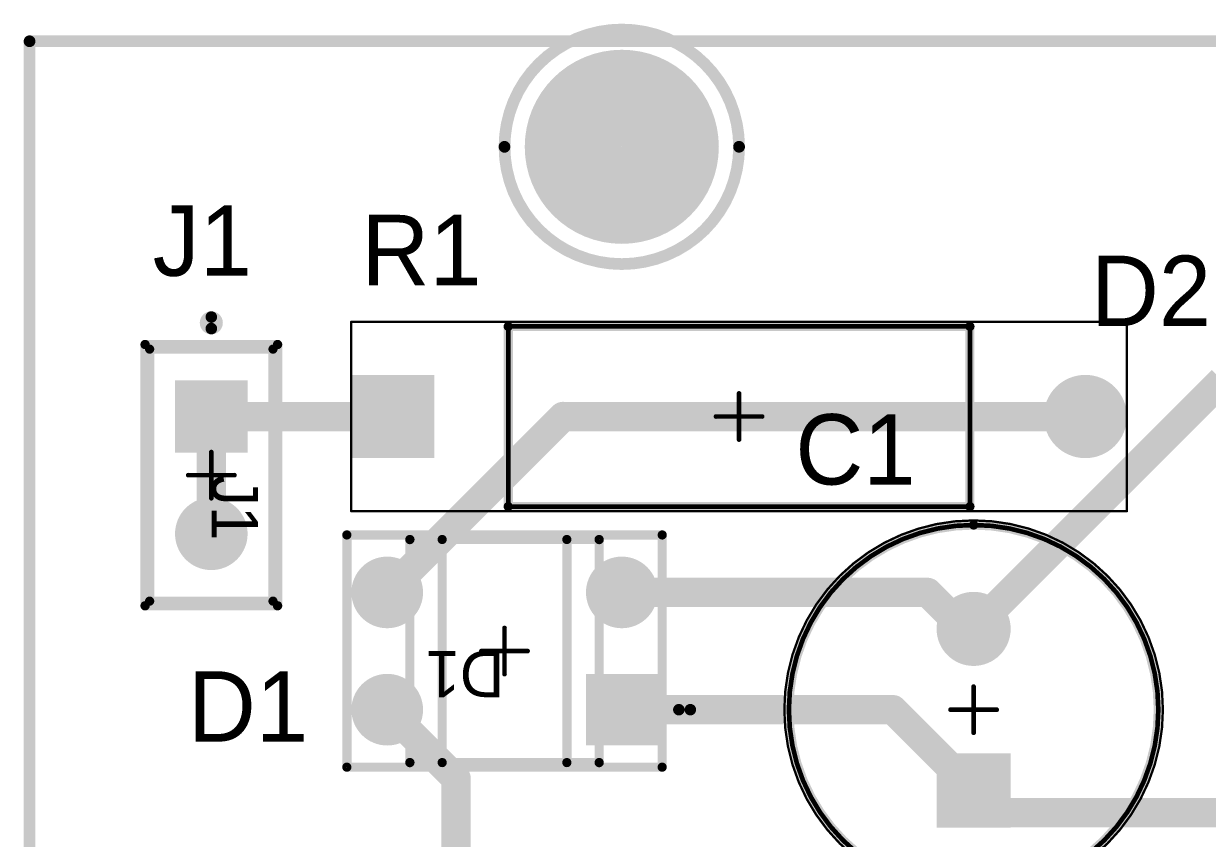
# Model space of a CAD drawing. Header units: millimetres. Extents: x 1.79 to 6.42, y 2.45 to 4.75.
# Drawn here: x 1.79 to 2.799, y 4.04 to 4.735 of the extents above; entities that cross this region are included whole.
import ezdxf

# ---------------------------------------------------------------- set-up
doc = ezdxf.new("R2010")
doc.units = ezdxf.units.MM
doc.header["$MEASUREMENT"] = 0
for name, color, linetype in [('BottomLayer', 5, 'Continuous'), ('BottomSolder', 6, 'Continuous'), ('Mechanical13', 56, 'Continuous'), ('Mechanical15', 56, 'Continuous'), ('Mechanical16', 56, 'Continuous'), ('Mechanical2', 216, 'Continuous'), ('Mechanical3', 76, 'Continuous'), ('Mechanical5', 56, 'Continuous'), ('MultiLayer', 9, 'Continuous'), ('PadHoleLayer', 156, 'Continuous'), ('TopLayer', 1, 'Continuous'), ('TopOverlay', 2, 'Continuous'), ('TopSolder', 216, 'Continuous')]:
    doc.layers.add(name, color=color, linetype=linetype)

# ---------------------------------------------------------------- blocks, each defined once
blk = doc.blocks.new('VISH_A1_2_V2_29')
at = {"layer": 'BottomLayer', "const_width": 0.0315}
blk.add_lwpolyline([(0.2795, 0, 1), (0.311, 0, 1)], format="xyb", close=True, dxfattribs=at)
at = {"layer": 'BottomLayer'}
blk.add_solid([(-0.3268, -0.0315), (-0.2638, -0.0315), (-0.3268, 0.0315), (-0.2638, 0.0315)], dxfattribs=at)
at = {"layer": 'BottomSolder', "const_width": 0.0355}
blk.add_lwpolyline([(0.2775, 0, 1), (0.313, 0, 1)], format="xyb", close=True, dxfattribs=at)
at = {"layer": 'BottomSolder'}
blk.add_solid([(-0.3308, -0.0355), (-0.2598, -0.0355), (-0.3308, 0.0355), (-0.2598, 0.0355)], dxfattribs=at)
at = {"layer": 'Mechanical13', "const_width": 0.00394}
for points in [[(-0.1968, -0.0768), (-0.1968, 0.0768)], [(-0.1968, 0.0768), (0.1968, 0.0768)], [(0.1967, 0.0768), (0.1968, 0.0766)], [(0.1968, -0.0768), (0.1968, 0.0766)], [(-0.1968, -0.0768), (0.1968, -0.0768)]]:
    blk.add_lwpolyline(points, dxfattribs=at)
at = {"layer": 'Mechanical13', "const_width": 0.00197}
for points in [[(-0.1978, 0.0768, 1), (-0.1959, 0.0768, 1)], [(-0.1978, 0.0768, 1), (-0.1959, 0.0768, 1)], [(0.1957, 0.0768, 1), (0.1977, 0.0768, 1)], [(0.1959, 0.0768, 1), (0.1978, 0.0768, 1)], [(0.1959, 0.0766, 1), (0.1978, 0.0766, 1)], [(0.1959, 0.0766, 1), (0.1978, 0.0766, 1)], [(-0.1978, -0.0768, 1), (-0.1959, -0.0768, 1)], [(-0.1978, -0.0768, 1), (-0.1959, -0.0768, 1)], [(0.1959, -0.0768, 1), (0.1978, -0.0768, 1)], [(0.1959, -0.0768, 1), (0.1978, -0.0768, 1)]]:
    blk.add_lwpolyline(points, format="xyb", close=True, dxfattribs=at)
at = {"layer": 'Mechanical15'}
for points, const_width in [([(-0.3307, -0.0807), (-0.3307, 0.0807)], 0.00197), ([(-0.3307, 0.0807), (0.3307, 0.0807)], 0.00197), ([(0.3307, -0.0807), (0.3307, 0.0807)], 0.00197), ([(0, -0.0197), (0, 0.0197)], 0.00394), ([(-0.0197, 0), (0.0197, 0)], 0.00394), ([(-0.3307, -0.0807), (0.3307, -0.0807)], 0.00197)]:
    blk.add_lwpolyline(points, dxfattribs=dict(at, const_width=const_width))
for points, const_width in [([(-0.3312, 0.0807, 1), (-0.3302, 0.0807, 1)], 0.000984), ([(-0.3312, 0.0807, 1), (-0.3302, 0.0807, 1)], 0.000984), ([(0.3302, 0.0807, 1), (0.3312, 0.0807, 1)], 0.000984), ([(0.3302, 0.0807, 1), (0.3312, 0.0807, 1)], 0.000984), ([(-0.001, 0.0197, 1), (0.001, 0.0197, 1)], 0.00197), ([(-0.0207, 0, 1), (-0.0187, 0, 1)], 0.00197), ([(0.0187, 0, 1), (0.0207, 0, 1)], 0.00197), ([(-0.001, -0.0197, 1), (0.001, -0.0197, 1)], 0.00197), ([(-0.3312, -0.0807, 1), (-0.3302, -0.0807, 1)], 0.000984), ([(-0.3312, -0.0807, 1), (-0.3302, -0.0807, 1)], 0.000984), ([(0.3302, -0.0807, 1), (0.3312, -0.0807, 1)], 0.000984), ([(0.3302, -0.0807, 1), (0.3312, -0.0807, 1)], 0.000984)]:
    blk.add_lwpolyline(points, format="xyb", close=True, dxfattribs=dict(at, const_width=const_width))
at = {"layer": 'MultiLayer', "const_width": 0.0315}
blk.add_lwpolyline([(0.2795, 0, 1), (0.311, 0, 1)], format="xyb", close=True, dxfattribs=at)
at = {"layer": 'MultiLayer'}
blk.add_solid([(-0.3268, -0.0315), (-0.2638, -0.0315), (-0.3268, 0.0315), (-0.2638, 0.0315)], dxfattribs=at)
at = {"layer": 'PadHoleLayer', "const_width": 0.0217}
for points in [[(-0.3061, 0, 1), (-0.2844, 0, 1)], [(0.2844, 0, 1), (0.3061, 0, 1)]]:
    blk.add_lwpolyline(points, format="xyb", close=True, dxfattribs=at)
at = {"layer": 'TopLayer', "const_width": 0.0315}
blk.add_lwpolyline([(0.2795, 0, 1), (0.311, 0, 1)], format="xyb", close=True, dxfattribs=at)
at = {"layer": 'TopLayer'}
blk.add_solid([(-0.3268, -0.0315), (-0.2638, -0.0315), (-0.3268, 0.0315), (-0.2638, 0.0315)], dxfattribs=at)
at = {"layer": 'TopOverlay', "const_width": 0.00787}
for points in [[(-0.1968, 0.0768), (0.1968, 0.0768)], [(-0.1968, -0.0768), (-0.1968, 0.0768)], [(0.1968, -0.0768), (0.1968, 0.0768)], [(-0.1968, -0.0768), (0.1968, -0.0768)]]:
    blk.add_lwpolyline(points, dxfattribs=at)
at = {"layer": 'TopOverlay', "const_width": 0.00394}
for points in [[(-0.1988, 0.0768, 1), (-0.1949, 0.0768, 1)], [(-0.1988, 0.0768, 1), (-0.1949, 0.0768, 1)], [(0.1949, 0.0768, 1), (0.1988, 0.0768, 1)], [(0.1949, 0.0768, 1), (0.1988, 0.0768, 1)], [(-0.1988, -0.0768, 1), (-0.1949, -0.0768, 1)], [(-0.1988, -0.0768, 1), (-0.1949, -0.0768, 1)], [(0.1949, -0.0768, 1), (0.1988, -0.0768, 1)], [(0.1949, -0.0768, 1), (0.1988, -0.0768, 1)]]:
    blk.add_lwpolyline(points, format="xyb", close=True, dxfattribs=at)
at = {"layer": 'TopSolder', "const_width": 0.0355}
blk.add_lwpolyline([(0.2775, 0, 1), (0.313, 0, 1)], format="xyb", close=True, dxfattribs=at)
at = {"layer": 'TopSolder'}
blk.add_solid([(-0.3308, -0.0355), (-0.2598, -0.0355), (-0.3308, 0.0355), (-0.2598, 0.0355)], dxfattribs=at)
blk = doc.blocks.new('FP_TSW_102_07_G_S_MFG_39')
at = {"layer": 'BottomLayer', "const_width": 0.0309}
blk.add_lwpolyline([(0.0345, 0, 1), (0.0655, 0, 1)], format="xyb", close=True, dxfattribs=at)
at = {"layer": 'BottomLayer'}
blk.add_solid([(-0.0809, -0.0309), (-0.0191, -0.0309), (-0.0809, 0.0309), (-0.0191, 0.0309)], dxfattribs=at)
at = {"layer": 'BottomSolder', "const_width": 0.0309}
blk.add_lwpolyline([(0.0345, 0, 1), (0.0655, 0, 1)], format="xyb", close=True, dxfattribs=at)
at = {"layer": 'BottomSolder'}
blk.add_solid([(-0.0809, -0.0309), (-0.0191, -0.0309), (-0.0809, 0.0309), (-0.0191, 0.0309)], dxfattribs=at)
at = {"layer": 'Mechanical16', "const_width": 0.00394}
for points in [[(0, -0.0197), (0, 0.0197)], [(0.0197, 0), (-0.0197, 0)]]:
    blk.add_lwpolyline(points, dxfattribs=at)
at = {"layer": 'Mechanical16', "const_width": 0.00197}
for points in [[(-0.001, 0.0197, 1), (0.001, 0.0197, 1)], [(-0.0207, 0, 1), (-0.0187, 0, 1)], [(0.0187, 0, 1), (0.0207, 0, 1)], [(-0.001, -0.0197, 1), (0.001, -0.0197, 1)]]:
    blk.add_lwpolyline(points, format="xyb", close=True, dxfattribs=at)
at = {"layer": 'Mechanical2', "const_width": 0.00787}
for points in [[(0.1075, 0.0526), (-0.1075, 0.0526)], [(-0.1075, -0.0526), (-0.1075, 0.0526)], [(0.1075, -0.0526), (0.1075, 0.0526)], [(0.1075, -0.0526), (-0.1075, -0.0526)]]:
    blk.add_lwpolyline(points, dxfattribs=at)
at = {"layer": 'Mechanical2', "const_width": 0.00394}
for points in [[(-0.1094, 0.0526, 1), (-0.1055, 0.0526, 1)], [(-0.1094, 0.0526, 1), (-0.1055, 0.0526, 1)], [(0.1055, 0.0526, 1), (0.1094, 0.0526, 1)], [(0.1055, 0.0526, 1), (0.1094, 0.0526, 1)], [(-0.1094, -0.0526, 1), (-0.1055, -0.0526, 1)], [(-0.1094, -0.0526, 1), (-0.1055, -0.0526, 1)], [(0.1055, -0.0526, 1), (0.1094, -0.0526, 1)], [(0.1055, -0.0526, 1), (0.1094, -0.0526, 1)]]:
    blk.add_lwpolyline(points, format="xyb", close=True, dxfattribs=at)
at = {"layer": 'Mechanical3', "const_width": 0.00787}
for points in [[(0.1114, 0.0565), (-0.1114, 0.0565)], [(-0.1114, -0.0565), (-0.1114, 0.0565)], [(0.1114, -0.0565), (0.1114, 0.0565)], [(0.1114, -0.0565), (-0.1114, -0.0565)]]:
    blk.add_lwpolyline(points, dxfattribs=at)
at = {"layer": 'Mechanical3', "const_width": 0.00394}
for points in [[(-0.1134, 0.0565, 1), (-0.1094, 0.0565, 1)], [(-0.1134, 0.0565, 1), (-0.1094, 0.0565, 1)], [(0.1094, 0.0565, 1), (0.1134, 0.0565, 1)], [(0.1094, 0.0565, 1), (0.1134, 0.0565, 1)], [(-0.1134, -0.0565, 1), (-0.1094, -0.0565, 1)], [(-0.1134, -0.0565, 1), (-0.1094, -0.0565, 1)], [(0.1094, -0.0565, 1), (0.1134, -0.0565, 1)], [(0.1094, -0.0565, 1), (0.1134, -0.0565, 1)]]:
    blk.add_lwpolyline(points, format="xyb", close=True, dxfattribs=at)
at = {"layer": 'Mechanical5', "const_width": 0.00787}
for points in [[(0.1114, 0.0565), (-0.1114, 0.0565)], [(-0.1114, -0.0565), (-0.1114, 0.0565)], [(0.1114, -0.0565), (0.1114, 0.0565)], [(0.1114, -0.0565), (-0.1114, -0.0565)]]:
    blk.add_lwpolyline(points, dxfattribs=at)
at = {"layer": 'Mechanical5', "const_width": 0.00394}
for points in [[(-0.1134, 0.0565, 1), (-0.1094, 0.0565, 1)], [(-0.1134, 0.0565, 1), (-0.1094, 0.0565, 1)], [(0.1094, 0.0565, 1), (0.1134, 0.0565, 1)], [(0.1094, 0.0565, 1), (0.1134, 0.0565, 1)], [(-0.1134, -0.0565, 1), (-0.1094, -0.0565, 1)], [(-0.1134, -0.0565, 1), (-0.1094, -0.0565, 1)], [(0.1094, -0.0565, 1), (0.1134, -0.0565, 1)], [(0.1094, -0.0565, 1), (0.1134, -0.0565, 1)]]:
    blk.add_lwpolyline(points, format="xyb", close=True, dxfattribs=at)
at = {"layer": 'MultiLayer', "const_width": 0.0309}
blk.add_lwpolyline([(0.0345, 0, 1), (0.0655, 0, 1)], format="xyb", close=True, dxfattribs=at)
at = {"layer": 'MultiLayer'}
blk.add_solid([(-0.0809, -0.0309), (-0.0191, -0.0309), (-0.0809, 0.0309), (-0.0191, 0.0309)], dxfattribs=at)
at = {"layer": 'PadHoleLayer', "const_width": 0.0201}
for points in [[(-0.06, 0, 1), (-0.04, 0, 1)], [(0.04, 0, 1), (0.06, 0, 1)]]:
    blk.add_lwpolyline(points, format="xyb", close=True, dxfattribs=at)
at = {"layer": 'TopLayer', "const_width": 0.0309}
blk.add_lwpolyline([(0.0345, 0, 1), (0.0655, 0, 1)], format="xyb", close=True, dxfattribs=at)
at = {"layer": 'TopLayer'}
blk.add_solid([(-0.0809, -0.0309), (-0.0191, -0.0309), (-0.0809, 0.0309), (-0.0191, 0.0309)], dxfattribs=at)
at = {"layer": 'TopOverlay', "const_width": 0.00787}
for points in [[(0.1075, 0.0526), (-0.1075, 0.0526)], [(-0.1075, -0.0526), (-0.1075, 0.0526)], [(0.1075, -0.0526), (0.1075, 0.0526)], [(0.1075, -0.0526), (-0.1075, -0.0526)]]:
    blk.add_lwpolyline(points, dxfattribs=at)
at = {"layer": 'TopOverlay'}
for points, const_width in [([(-0.1094, 0.0526, 1), (-0.1055, 0.0526, 1)], 0.00394), ([(-0.1094, 0.0526, 1), (-0.1055, 0.0526, 1)], 0.00394), ([(0.1055, 0.0526, 1), (0.1094, 0.0526, 1)], 0.00394), ([(0.1055, 0.0526, 1), (0.1094, 0.0526, 1)], 0.00394), ([(-0.125, 0, 1), (-0.1348, 0, 1)], 0.00984), ([(-0.1373, 0, 1), (-0.1324, 0, 1)], 0.00492), ([(-0.1275, 0, 1), (-0.1225, 0, 1)], 0.00492), ([(-0.1094, -0.0526, 1), (-0.1055, -0.0526, 1)], 0.00394), ([(-0.1094, -0.0526, 1), (-0.1055, -0.0526, 1)], 0.00394), ([(0.1055, -0.0526, 1), (0.1094, -0.0526, 1)], 0.00394), ([(0.1055, -0.0526, 1), (0.1094, -0.0526, 1)], 0.00394)]:
    blk.add_lwpolyline(points, format="xyb", close=True, dxfattribs=dict(at, const_width=const_width))
at = {"layer": 'TopSolder', "const_width": 0.0309}
blk.add_lwpolyline([(0.0345, 0, 1), (0.0655, 0, 1)], format="xyb", close=True, dxfattribs=at)
at = {"layer": 'TopSolder'}
blk.add_solid([(-0.0809, -0.0309), (-0.0191, -0.0309), (-0.0809, 0.0309), (-0.0191, 0.0309)], dxfattribs=at)
at = {"layer": 'Mechanical5'}
blk.add_text('J1', height=0.03937, dxfattribs=at).set_placement((-0.0001, 0.0004))
blk = doc.blocks.new('FP_MB6M_E3_45_MFG_47')
at = {"layer": 'BottomLayer', "const_width": 0.0305}
for points in [[(0.0847, 0.05, 1), (0.1153, 0.05, 1)], [(-0.1153, -0.05, 1), (-0.0847, -0.05, 1)], [(0.0847, -0.05, 1), (0.1153, -0.05, 1)]]:
    blk.add_lwpolyline(points, format="xyb", close=True, dxfattribs=at)
at = {"layer": 'BottomLayer'}
blk.add_solid([(-0.1305, 0.0195), (-0.0695, 0.0195), (-0.1305, 0.0805), (-0.0695, 0.0805)], dxfattribs=at)
at = {"layer": 'BottomSolder', "const_width": 0.0305}
for points in [[(0.0847, 0.05, 1), (0.1153, 0.05, 1)], [(-0.1153, -0.05, 1), (-0.0847, -0.05, 1)], [(0.0847, -0.05, 1), (0.1153, -0.05, 1)]]:
    blk.add_lwpolyline(points, format="xyb", close=True, dxfattribs=at)
at = {"layer": 'BottomSolder'}
blk.add_solid([(-0.1305, 0.0195), (-0.0695, 0.0195), (-0.1305, 0.0805), (-0.0695, 0.0805)], dxfattribs=at)
at = {"layer": 'Mechanical16', "const_width": 0.00394}
for points in [[(0, 0.0197), (0, -0.0197)], [(0.0197, 0), (-0.0197, 0)]]:
    blk.add_lwpolyline(points, dxfattribs=at)
at = {"layer": 'Mechanical16', "const_width": 0.00197}
for points in [[(-0.001, 0.0197, 1), (0.001, 0.0197, 1)], [(-0.0207, 0, 1), (-0.0187, 0, 1)], [(0.0187, 0, 1), (0.0207, 0, 1)], [(-0.001, -0.0197, 1), (0.001, -0.0197, 1)]]:
    blk.add_lwpolyline(points, format="xyb", close=True, dxfattribs=at)
at = {"layer": 'Mechanical2', "const_width": 0.00787}
for points in [[(-0.0807, 0.0951), (-0.0807, -0.0951)], [(0.0807, 0.0951), (-0.0807, 0.0951)], [(0.0807, 0.0951), (0.0807, -0.0951)], [(0.0807, -0.0951), (-0.0807, -0.0951)]]:
    blk.add_lwpolyline(points, dxfattribs=at)
at = {"layer": 'Mechanical2', "const_width": 0.00394}
for points in [[(-0.0827, 0.0951, 1), (-0.0787, 0.0951, 1)], [(-0.0827, 0.0951, 1), (-0.0787, 0.0951, 1)], [(0.0787, 0.0951, 1), (0.0827, 0.0951, 1)], [(0.0787, 0.0951, 1), (0.0827, 0.0951, 1)], [(-0.0827, -0.0951, 1), (-0.0787, -0.0951, 1)], [(-0.0827, -0.0951, 1), (-0.0787, -0.0951, 1)], [(0.0787, -0.0951, 1), (0.0827, -0.0951, 1)], [(0.0787, -0.0951, 1), (0.0827, -0.0951, 1)]]:
    blk.add_lwpolyline(points, format="xyb", close=True, dxfattribs=at)
at = {"layer": 'Mechanical3', "const_width": 0.00787}
for points in [[(-0.1344, 0.099), (-0.1344, -0.099)], [(0.1344, 0.099), (-0.1344, 0.099)], [(0.1344, 0.099), (0.1344, -0.099)], [(0.1344, -0.099), (-0.1344, -0.099)]]:
    blk.add_lwpolyline(points, dxfattribs=at)
at = {"layer": 'Mechanical3', "const_width": 0.00394}
for points in [[(-0.1364, 0.099, 1), (-0.1325, 0.099, 1)], [(-0.1364, 0.099, 1), (-0.1325, 0.099, 1)], [(0.1325, 0.099, 1), (0.1364, 0.099, 1)], [(0.1325, 0.099, 1), (0.1364, 0.099, 1)], [(-0.1364, -0.099, 1), (-0.1325, -0.099, 1)], [(-0.1364, -0.099, 1), (-0.1325, -0.099, 1)], [(0.1325, -0.099, 1), (0.1364, -0.099, 1)], [(0.1325, -0.099, 1), (0.1364, -0.099, 1)]]:
    blk.add_lwpolyline(points, format="xyb", close=True, dxfattribs=at)
at = {"layer": 'Mechanical5', "const_width": 0.00787}
for points in [[(-0.1344, 0.099), (-0.1344, -0.099)], [(0.1344, 0.099), (-0.1344, 0.099)], [(0.1344, 0.099), (0.1344, -0.099)], [(0.1344, -0.099), (-0.1344, -0.099)]]:
    blk.add_lwpolyline(points, dxfattribs=at)
at = {"layer": 'Mechanical5', "const_width": 0.00394}
for points in [[(-0.1364, 0.099, 1), (-0.1325, 0.099, 1)], [(-0.1364, 0.099, 1), (-0.1325, 0.099, 1)], [(0.1325, 0.099, 1), (0.1364, 0.099, 1)], [(0.1325, 0.099, 1), (0.1364, 0.099, 1)], [(-0.1364, -0.099, 1), (-0.1325, -0.099, 1)], [(-0.1364, -0.099, 1), (-0.1325, -0.099, 1)], [(0.1325, -0.099, 1), (0.1364, -0.099, 1)], [(0.1325, -0.099, 1), (0.1364, -0.099, 1)]]:
    blk.add_lwpolyline(points, format="xyb", close=True, dxfattribs=at)
at = {"layer": 'MultiLayer', "const_width": 0.0305}
for points in [[(0.0847, 0.05, 1), (0.1153, 0.05, 1)], [(-0.1153, -0.05, 1), (-0.0847, -0.05, 1)], [(0.0847, -0.05, 1), (0.1153, -0.05, 1)]]:
    blk.add_lwpolyline(points, format="xyb", close=True, dxfattribs=at)
at = {"layer": 'MultiLayer'}
blk.add_solid([(-0.1305, 0.0195), (-0.0695, 0.0195), (-0.1305, 0.0805), (-0.0695, 0.0805)], dxfattribs=at)
at = {"layer": 'PadHoleLayer', "const_width": 0.0197}
for points in [[(-0.1098, 0.05, 1), (-0.0902, 0.05, 1)], [(0.0902, 0.05, 1), (0.1098, 0.05, 1)], [(-0.1098, -0.05, 1), (-0.0902, -0.05, 1)], [(0.0902, -0.05, 1), (0.1098, -0.05, 1)]]:
    blk.add_lwpolyline(points, format="xyb", close=True, dxfattribs=at)
at = {"layer": 'TopLayer', "const_width": 0.0305}
for points in [[(0.0847, 0.05, 1), (0.1153, 0.05, 1)], [(-0.1153, -0.05, 1), (-0.0847, -0.05, 1)], [(0.0847, -0.05, 1), (0.1153, -0.05, 1)]]:
    blk.add_lwpolyline(points, format="xyb", close=True, dxfattribs=at)
at = {"layer": 'TopLayer'}
blk.add_solid([(-0.1305, 0.0195), (-0.0695, 0.0195), (-0.1305, 0.0805), (-0.0695, 0.0805)], dxfattribs=at)
at = {"layer": 'TopOverlay', "const_width": 0.00787}
for points in [[(-0.0532, 0.0951), (-0.0532, -0.0951)], [(0.0532, 0.0951), (-0.0532, 0.0951)], [(0.0532, 0.0951), (0.0532, -0.0951)], [(0.0532, -0.0951), (-0.0532, -0.0951)]]:
    blk.add_lwpolyline(points, dxfattribs=at)
at = {"layer": 'TopOverlay'}
for points, const_width in [([(-0.0551, 0.0951, 1), (-0.0512, 0.0951, 1)], 0.00394), ([(-0.0551, 0.0951, 1), (-0.0512, 0.0951, 1)], 0.00394), ([(0.0512, 0.0951, 1), (0.0551, 0.0951, 1)], 0.00394), ([(0.0512, 0.0951, 1), (0.0551, 0.0951, 1)], 0.00394), ([(-0.1486, 0.05, 1), (-0.1585, 0.05, 1)], 0.00984), ([(-0.1609, 0.05, 1), (-0.156, 0.05, 1)], 0.00492), ([(-0.1511, 0.05, 1), (-0.1462, 0.05, 1)], 0.00492), ([(-0.0551, -0.0951, 1), (-0.0512, -0.0951, 1)], 0.00394), ([(-0.0551, -0.0951, 1), (-0.0512, -0.0951, 1)], 0.00394), ([(0.0512, -0.0951, 1), (0.0551, -0.0951, 1)], 0.00394), ([(0.0512, -0.0951, 1), (0.0551, -0.0951, 1)], 0.00394)]:
    blk.add_lwpolyline(points, format="xyb", close=True, dxfattribs=dict(at, const_width=const_width))
at = {"layer": 'TopSolder', "const_width": 0.0305}
for points in [[(0.0847, 0.05, 1), (0.1153, 0.05, 1)], [(-0.1153, -0.05, 1), (-0.0847, -0.05, 1)], [(0.0847, -0.05, 1), (0.1153, -0.05, 1)]]:
    blk.add_lwpolyline(points, format="xyb", close=True, dxfattribs=at)
at = {"layer": 'TopSolder'}
blk.add_solid([(-0.1305, 0.0195), (-0.0695, 0.0195), (-0.1305, 0.0805), (-0.0695, 0.0805)], dxfattribs=at)
at = {"layer": 'Mechanical5'}
blk.add_text('D1', height=0.03937, dxfattribs=at).set_placement((0, 0))
blk = doc.blocks.new('CAPPR65_350_1150X800X1250_53')
at = {"layer": 'BottomLayer', "const_width": 0.0276}
blk.add_lwpolyline([(0.0551, 0, 1), (0.0827, 0, 1)], format="xyb", close=True, dxfattribs=at)
at = {"layer": 'BottomLayer'}
blk.add_solid([(-0.0965, -0.0276), (-0.0413, -0.0276), (-0.0965, 0.0276), (-0.0413, 0.0276)], dxfattribs=at)
at = {"layer": 'BottomSolder', "const_width": 0.0316}
blk.add_lwpolyline([(0.0531, 0, 1), (0.0847, 0, 1)], format="xyb", close=True, dxfattribs=at)
at = {"layer": 'BottomSolder'}
blk.add_solid([(-0.1005, -0.0316), (-0.0373, -0.0316), (-0.1005, 0.0316), (-0.0373, 0.0316)], dxfattribs=at)
at = {"layer": 'Mechanical13'}
for points, const_width in [([(0.1575, 0, 1), (-0.1575, 0, 1)], 0.00394), ([(-0.1585, 0, 1), (-0.1565, 0, 1)], 0.00197), ([(0.1565, 0, 1), (0.1585, 0, 1)], 0.00197)]:
    blk.add_lwpolyline(points, format="xyb", close=True, dxfattribs=dict(at, const_width=const_width))
at = {"layer": 'Mechanical15'}
for points, const_width in [([(0.1614, 0, 1), (-0.1614, 0, 1)], 0.00197), ([(-0.001, 0.0197, 1), (0.001, 0.0197, 1)], 0.00197), ([(-0.1619, 0, 1), (-0.1609, 0, 1)], 0.000984), ([(-0.0207, 0, 1), (-0.0187, 0, 1)], 0.00197), ([(0.0187, 0, 1), (0.0207, 0, 1)], 0.00197), ([(0.1609, 0, 1), (0.1619, 0, 1)], 0.000984), ([(-0.001, -0.0197, 1), (0.001, -0.0197, 1)], 0.00197)]:
    blk.add_lwpolyline(points, format="xyb", close=True, dxfattribs=dict(at, const_width=const_width))
at = {"layer": 'Mechanical15', "const_width": 0.00394}
for points in [[(0, 0.0197), (0, -0.0197)], [(-0.0197, 0), (0.0197, 0)]]:
    blk.add_lwpolyline(points, dxfattribs=at)
at = {"layer": 'MultiLayer', "const_width": 0.0276}
blk.add_lwpolyline([(0.0551, 0, 1), (0.0827, 0, 1)], format="xyb", close=True, dxfattribs=at)
at = {"layer": 'MultiLayer'}
blk.add_solid([(-0.0965, -0.0276), (-0.0413, -0.0276), (-0.0965, 0.0276), (-0.0413, 0.0276)], dxfattribs=at)
at = {"layer": 'PadHoleLayer', "const_width": 0.0177}
for points in [[(-0.0778, 0, 1), (-0.06, 0, 1)], [(0.06, 0, 1), (0.0778, 0, 1)]]:
    blk.add_lwpolyline(points, format="xyb", close=True, dxfattribs=at)
at = {"layer": 'TopLayer', "const_width": 0.0276}
blk.add_lwpolyline([(0.0551, 0, 1), (0.0827, 0, 1)], format="xyb", close=True, dxfattribs=at)
at = {"layer": 'TopLayer'}
blk.add_solid([(-0.0965, -0.0276), (-0.0413, -0.0276), (-0.0965, 0.0276), (-0.0413, 0.0276)], dxfattribs=at)
at = {"layer": 'TopOverlay'}
for points, const_width in [([(0.1575, 0, 1), (-0.1575, 0, 1)], 0.00787), ([(-0.202, 0.025, 1), (-0.198, 0.025, 1)], 0.00394), ([(-0.227, 0, 1), (-0.223, 0, 1)], 0.00394), ([(-0.177, 0, 1), (-0.173, 0, 1)], 0.00394), ([(-0.1594, 0, 1), (-0.1555, 0, 1)], 0.00394), ([(0.1555, 0, 1), (0.1594, 0, 1)], 0.00394), ([(-0.202, -0.025, 1), (-0.198, -0.025, 1)], 0.00394)]:
    blk.add_lwpolyline(points, format="xyb", close=True, dxfattribs=dict(at, const_width=const_width))
at = {"layer": 'TopOverlay', "const_width": 0.00787}
for points in [[(-0.2, 0.025), (-0.2, -0.025)], [(-0.225, 0), (-0.175, 0)]]:
    blk.add_lwpolyline(points, dxfattribs=at)
at = {"layer": 'TopSolder', "const_width": 0.0316}
blk.add_lwpolyline([(0.0531, 0, 1), (0.0847, 0, 1)], format="xyb", close=True, dxfattribs=at)
at = {"layer": 'TopSolder'}
blk.add_solid([(-0.1005, -0.0316), (-0.0373, -0.0316), (-0.1005, 0.0316), (-0.0373, 0.0316)], dxfattribs=at)

msp = doc.modelspace()

# ---------------------------------------------------------------- linework, layer by layer
at = {"layer": 'BottomLayer'}
for points, const_width in [([(2.2606, 4.63, 1), (2.3394, 4.63, 1)], 0.0787), ([(1.9438, 4.4, 1), (1.9563, 4.4, 1)], 0.0125), ([(1.9438, 4.4, 1), (1.9563, 4.4, 1)], 0.0125), ([(2.0985, 4.4, 1), (2.111, 4.4, 1)], 0.0125), ([(2.0985, 4.4, 1), (2.111, 4.4, 1)], 0.0125), ([(2.1018, 4.4, 1), (2.1143, 4.4, 1)], 0.0125), ([(2.1018, 4.4, 1), (2.1143, 4.4, 1)], 0.0125), ([(2.1035, 4.4017, 1), (2.116, 4.4017, 1)], 0.0125), ([(2.2437, 4.4, 1), (2.2563, 4.4, 1)], 0.0125), ([(2.2437, 4.4, 1), (2.2563, 4.4, 1)], 0.0125), ([(2.689, 4.4, 1), (2.7015, 4.4, 1)], 0.0125), ([(1.9438, 4.3, 1), (1.9563, 4.3, 1)], 0.0125), ([(2.0938, 4.25, 1), (2.1063, 4.25, 1)], 0.0125), ([(2.2938, 4.25, 1), (2.3062, 4.25, 1)], 0.0125), ([(2.5545, 4.25, 1), (2.567, 4.25, 1)], 0.0125), ([(2.5545, 4.25, 1), (2.567, 4.25, 1)], 0.0125), ([(2.5856, 4.2189, 1), (2.5981, 4.2189, 1)], 0.0125), ([(2.5856, 4.2189, 1), (2.5981, 4.2189, 1)], 0.0125), ([(2.5938, 4.2189, 1), (2.6063, 4.2189, 1)], 0.0125), ([(2.5938, 4.2189, 1), (2.6063, 4.2189, 1)], 0.0125), ([(2.0938, 4.15, 1), (2.1063, 4.15, 1)], 0.0125), ([(2.2938, 4.15, 1), (2.3062, 4.15, 1)], 0.0125), ([(2.5249, 4.15, 1), (2.5374, 4.15, 1)], 0.0125), ([(2.5249, 4.15, 1), (2.5374, 4.15, 1)], 0.0125), ([(2.1525, 4.0913, 1), (2.165, 4.0913, 1)], 0.0125), ([(2.1525, 4.0913, 1), (2.165, 4.0913, 1)], 0.0125), ([(2.5938, 4.0811, 1), (2.6063, 4.0811, 1)], 0.0125), ([(2.5938, 4.0811, 1), (2.6063, 4.0811, 1)], 0.0125), ([(2.6126, 4.0622, 1), (2.6251, 4.0622, 1)], 0.0125), ([(2.6126, 4.0622, 1), (2.6251, 4.0622, 1)], 0.0125)]:
    msp.add_lwpolyline(points, format="xyb", close=True, dxfattribs=dict(at, const_width=const_width))
at = {"layer": 'BottomLayer', "const_width": 0.025}
for points in [[(2.6, 4.2189), (2.812, 4.4309)], [(1.95, 4.3), (1.95, 4.4)], [(1.95, 4.4), (2.1047, 4.4)], [(2.1, 4.25), (2.25, 4.4)], [(2.1047, 4.4), (2.1081, 4.4)], [(2.1081, 4.4), (2.1098, 4.4017)], [(2.25, 4.4), (2.6953, 4.4)], [(2.3, 4.25), (2.5607, 4.25)], [(2.5607, 4.25), (2.5919, 4.2189)], [(2.5919, 4.2189), (2.6, 4.2189)], [(2.1, 4.15), (2.1587, 4.0913)], [(2.3, 4.15), (2.5311, 4.15)], [(2.5311, 4.15), (2.6, 4.0811)], [(2.1587, 3.8092), (2.1587, 4.0913)], [(2.6, 4.0811), (2.6189, 4.0622)], [(2.6189, 4.0622), (2.85, 4.0622)]]:
    msp.add_lwpolyline(points, dxfattribs=at)
at = {"layer": 'BottomSolder', "const_width": 0.0827}
msp.add_lwpolyline([(2.2586, 4.63, 1), (2.3414, 4.63, 1)], format="xyb", close=True, dxfattribs=at)
at = {"layer": 'MultiLayer', "const_width": 0.0787}
msp.add_lwpolyline([(2.2606, 4.63, 1), (2.3394, 4.63, 1)], format="xyb", close=True, dxfattribs=at)
at = {"layer": 'PadHoleLayer', "const_width": 0.0591}
msp.add_lwpolyline([(2.2705, 4.63, 1), (2.3295, 4.63, 1)], format="xyb", close=True, dxfattribs=at)
at = {"layer": 'TopLayer', "const_width": 0.0787}
msp.add_lwpolyline([(2.2606, 4.63, 1), (2.3394, 4.63, 1)], format="xyb", close=True, dxfattribs=at)
at = {"layer": 'TopOverlay'}
for points, const_width in [([(2.4, 4.63, 1), (2.2, 4.63, 1)], 0.01), ([(1.7925, 4.72, 1), (1.7975, 4.72, 1)], 0.005), ([(1.7925, 4.72, 1), (1.7975, 4.72, 1)], 0.005), ([(2.1975, 4.63, 1), (2.2025, 4.63, 1)], 0.005), ([(2.3975, 4.63, 1), (2.4025, 4.63, 1)], 0.005)]:
    msp.add_lwpolyline(points, format="xyb", close=True, dxfattribs=dict(at, const_width=const_width))
at = {"layer": 'TopOverlay', "const_width": 0.01}
for points in [[(1.795, 4.72), (3.295, 4.72)], [(1.795, 2.47), (1.795, 4.72)]]:
    msp.add_lwpolyline(points, dxfattribs=at)
at = {"layer": 'TopSolder', "const_width": 0.0827}
msp.add_lwpolyline([(2.2586, 4.63, 1), (2.3414, 4.63, 1)], format="xyb", close=True, dxfattribs=at)

# ---------------------------------------------------------------- block references
for name, p, rotation in [('FP_TSW_102_07_G_S_MFG_39', (1.95, 4.35), 270), ('CAPPR65_350_1150X800X1250_53', (2.6, 4.15), 90), ('FP_MB6M_E3_45_MFG_47', (2.2, 4.2), 180)]:
    msp.add_blockref(name, p, dxfattribs=dict(rotation=rotation))
msp.add_blockref('VISH_A1_2_V2_29', (2.4, 4.4))

# ---------------------------------------------------------------- texts
at = {"layer": 'TopOverlay'}
for s, p in [('J1', (1.9, 4.52)), ('R1', (2.078, 4.512)), ('D2', (2.7, 4.4772)), ('C1', (2.448, 4.342)), ('D1', (1.93, 4.1228))]:
    msp.add_text(s, height=0.06, dxfattribs=at).set_placement(p)

doc.saveas('drawing.dxf')
